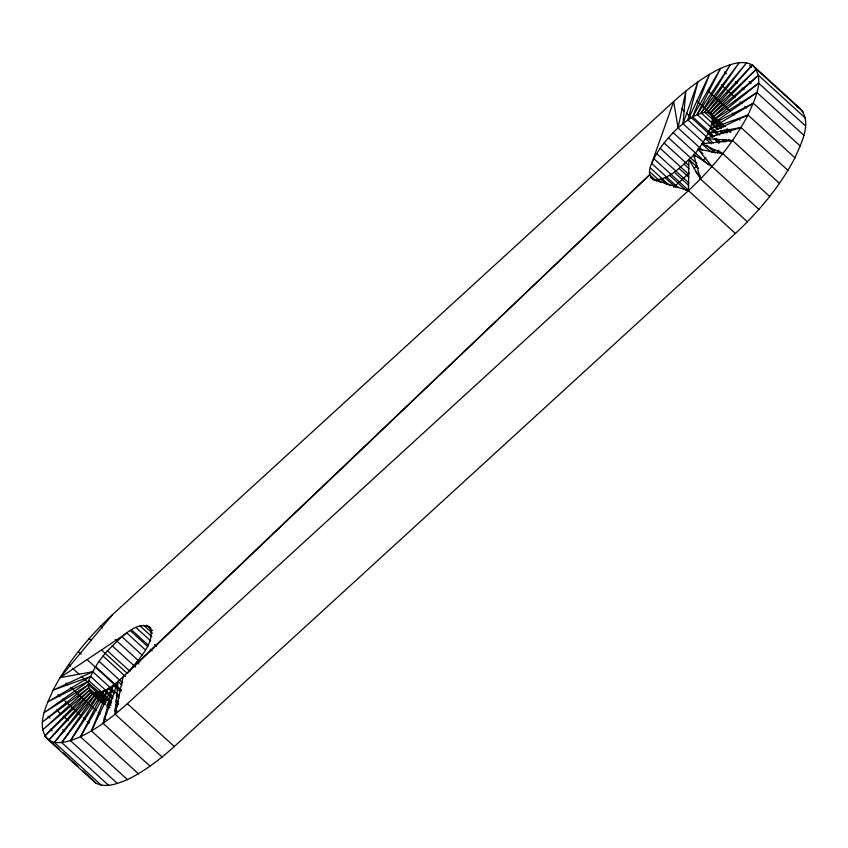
<?xml version="1.0" encoding="UTF-8"?>
<svg xmlns="http://www.w3.org/2000/svg" width="848" height="848" viewBox="0 0 848 848"><rect width="100%" height="100%" fill="white"/><g stroke="black" fill="none" stroke-linecap="round" stroke-linejoin="round"><path stroke-width="1.27" d="M656.458 181.059L649.61 174.805L127.868 672.506C117.798 681.135 105.65 695.455 91.012 692.053L48.665 740.198C58.894 745.593 70.66 740.845 80.475 736.774C97.796 728.379 113.102 716.486 127.37 703.692L688.428 190.63L688.926 159.445C701.211 151.283 732.916 96.704 692.657 116.876C678.008 126.045 665.913 139.03 656.702 153.583C653.024 160.548 643.791 175.048 654.402 179.893L688.428 190.63L735.386 233.454C758.928 211.491 779.906 186.39 794.958 157.823C801.243 143.142 813.115 121.571 799.335 107.802L752.367 64.989C742.148 59.583 730.382 64.342 720.567 68.402C703.246 76.797 687.94 88.701 673.672 101.495L112.614 614.546C89.072 636.509 68.094 661.61 53.042 690.177C46.757 704.858 34.885 726.429 48.665 740.198L95.633 783.011C105.852 788.417 117.618 783.658 127.433 779.598C144.754 771.203 160.06 759.299 174.328 746.505L735.386 233.454M162.127 757.031L115.169 714.207L118.031 681.495L121.942 685.067M704.529 143.301L683.011 123.681L685.873 90.969L678.05 127.953L702.515 150.255M104.707 704.55C95.782 697.957 83.062 688.883 90.619 676.513C94.594 666.994 100.721 658.557 107.42 650.787C117.077 641.936 136.316 618.192 150.923 627.965M688.428 190.63C711.97 168.678 732.948 143.577 748 115.01C754.285 100.318 766.157 78.747 752.367 64.989L707.698 112.222L723.355 126.5M115.169 714.207L122.992 677.223M150.054 766.2L103.096 723.376L113.123 685.226L119.971 691.47M713.348 143.153L687.919 119.96L697.946 81.8L683.011 123.681M717.556 152.99L718.436 150.509M103.096 723.376L118.031 681.495M138.394 773.779L91.436 730.955L108.385 688.3L114.257 693.653M714.175 136.496L692.657 116.876L709.606 74.221L687.919 119.96M91.436 730.955L113.123 685.226M127.433 779.598L80.475 736.774L103.933 690.664L112.742 698.699M719.602 135.033L697.109 114.512L720.567 68.402L692.657 116.876M80.475 736.774L108.385 688.3M117.448 783.499L70.49 740.675L99.873 692.254L111.618 702.96M718.775 128.981L701.158 112.932L730.552 64.501L697.109 114.512M70.49 740.675L103.933 690.664M108.682 785.386L61.713 742.572L96.312 693.017L106.095 701.943M721.351 127.327L704.72 112.159L739.318 62.614L701.158 112.932M127.868 672.506C136.666 661.482 157.845 641.342 148.962 626.184M115.487 707.476L118.487 703.437M61.713 742.572L99.873 692.254M101.347 785.227L54.389 742.403L93.333 692.954L105.078 703.66M707.698 112.222L746.653 62.773L704.72 112.159M119.208 695.826L92.792 671.733L60.049 677.647L112.614 614.546M114.639 711.302L116.335 709.267M54.389 742.403L96.312 693.017M724.701 126.5L710.03 113.123L752.367 64.989M48.665 740.198L93.333 692.954M59.381 749.367L44.711 735.99L89.411 690.346L105.057 704.624M724.351 126.426L711.631 114.83L756.331 69.197L803.289 112.01M654.402 179.893C668.425 179.681 679.227 168.296 688.926 159.445L698.71 168.37M132.553 667.461L649.61 174.805M44.711 735.99L91.012 692.053M710.03 113.123L756.331 69.197M105.184 703.034L88.552 687.866L42.601 729.884L89.411 690.346M723.249 127.126L712.49 117.31L758.441 75.292L805.399 118.116M673.715 187.217L689.35 172.918M694.236 168.445L697.173 165.763M703.034 160.399L705.971 157.717M711.832 152.354L714.769 149.672M723.45 141.881L726.259 139.454M711.631 114.83L758.441 75.292M721.372 128.525L712.574 120.501L758.642 83.136L805.6 125.96M106.074 700.734L88.468 684.686L42.4 722.04L88.552 687.866M712.49 117.31L758.642 83.136M717.747 129.67L711.875 124.317L756.935 92.527L803.893 135.351M111.66 701.381L89.167 680.87L44.107 712.649L88.468 684.686M60.049 677.647L126.85 633.011L145.443 649.96M712.574 120.501L756.935 92.527M717.27 134.906L710.423 128.663L753.353 103.244L800.311 146.057M113.113 697.035L90.619 676.513L47.689 701.943L89.167 680.87M711.875 124.317L753.353 103.244M712.161 137.016L708.25 133.443L748 115.01L794.958 157.823M92.792 671.733L53.042 690.177L90.619 676.513M710.423 128.663L748 115.01M711.271 143.884L705.398 138.531L740.993 127.539L787.951 170.353M708.25 133.443L740.993 127.539M710.762 151.834L701.953 143.81L732.513 140.524L779.471 183.348M705.398 138.531L732.513 140.524M758.939 209.403L711.981 166.579L697.999 149.142L722.761 153.647L769.719 196.46M797.046 106.922L799.335 107.802M701.953 143.81L722.761 153.647M747.406 221.837L700.448 179.013L693.622 154.4L711.981 166.579M749.59 65.444L751.551 67.236M749.144 81.45L751.105 83.242M724.478 71.974L726.439 73.755M735.248 81.79L737.198 83.57M742.095 88.033L744.046 89.814M721.351 84.927L735.046 97.414M739.944 101.877L741.894 103.657M744.83 106.339L746.791 108.12M707.73 90.725L730.234 111.247M732.184 113.028L734.145 114.809M738.057 118.381L740.018 120.162M696.632 100.785L724.998 126.649M727.934 129.331L730.87 132.002M727.637 129.182L730.573 131.853M727.287 129.108L730.223 131.779M726.291 129.172L729.227 131.853M726.185 129.797L728.146 131.588M724.287 129.998L727.224 132.68M723.333 130.306L726.27 132.988M720.726 130.772L723.662 133.443M719.708 131.451L721.659 133.231M728.506 139.475L730.467 141.266M724.499 139.496L726.46 141.277M722.167 139.369L725.104 142.051M716.136 138.288L720.047 141.849M681.495 108.629L684.431 111.3M686.392 113.091L712.808 137.175M714.758 138.955L718.68 142.528M714.122 138.796L719.009 143.259M718.118 150.128L722.03 153.7M706.49 145.093L715.299 153.117M697.999 149.142L702.886 153.605M673.174 132.67L708.387 164.788M693.622 154.4L695.572 156.18M668.489 137.726L696.855 163.59M664.111 142.983L688.565 165.286M695.413 171.529L700.31 175.981M684.05 164.162L688.936 168.625M660.147 148.305L688.523 174.179M679.1 168.445L688.873 177.359M656.702 153.583L688.989 183.02M674.192 172.165L688.862 185.542M653.85 158.671L689.074 190.789M669.454 175.25L686.085 190.408M678.093 187.546L651.677 163.452L673.672 101.495L678.05 127.953M665.002 177.603L675.761 187.419M650.225 167.809L669.793 185.648M660.942 179.193L666.814 184.546M649.536 171.625L661.27 182.331M657.38 179.967L659.331 181.748M650.469 177.285L653.405 179.967M146.64 625.283L152.513 630.636M143.662 625.22L152.47 633.244M140.1 625.983L151.845 636.689M136.04 627.573L150.721 640.95M154.633 644.522L156.583 646.303M131.588 629.937L148.22 645.095M130.221 630.605L147.828 646.664M150.117 649.176L152.078 650.967M121.942 636.742L142.496 655.472M100.594 626.163L102.555 627.955M115.275 639.551L139.729 661.853M136.931 662.203L138.892 663.984M112.106 645.731L135.595 667.143M107.42 650.787L129.924 671.298M89.061 638.597L91.012 640.378M101.771 650.193L127.211 673.386M103.043 656.034L125.546 676.556M99.089 661.366L122.568 682.778M95.644 666.645L121.073 689.837M78.281 651.54L81.217 654.211M87.09 659.564L121.328 690.791M127.37 703.692L174.328 746.505M116.218 695.445L119.144 698.116M116.049 699.706L118.01 701.497M115.678 701.37L118.614 704.052M115.582 704.953L117.533 706.734M68.529 664.652L70.49 666.443M72.451 668.224L79.299 674.467M81.249 676.259L110.6 703.013M108.035 702.526L110.971 705.197M114.883 708.769L116.844 710.55M108.056 703.723L110.017 705.515M114.904 709.967L116.865 711.758M107.134 704.815L110.07 707.497M107.039 705.441L108.989 707.232M107.018 706.405L108.968 708.186M65.921 683L67.872 684.781M70.808 687.452L96.248 710.645M98.209 712.437L100.159 714.217M104.071 717.79L106.032 719.57M57.94 694.629L59.89 696.42M62.826 699.091L81.419 716.041M83.369 717.832L85.33 719.613M87.28 721.394L89.241 723.185M56.487 709.967L61.385 714.429M63.335 716.21L68.232 720.673M48.018 716.221L49.979 718.002M62.699 729.598L64.649 731.379M50.223 729.174L52.184 730.965M63.293 752.939L77.974 766.316M82.86 770.779L90.694 777.913M91.669 778.803L95.633 783.011M688.926 159.445L700.448 179.013"/></g></svg>
